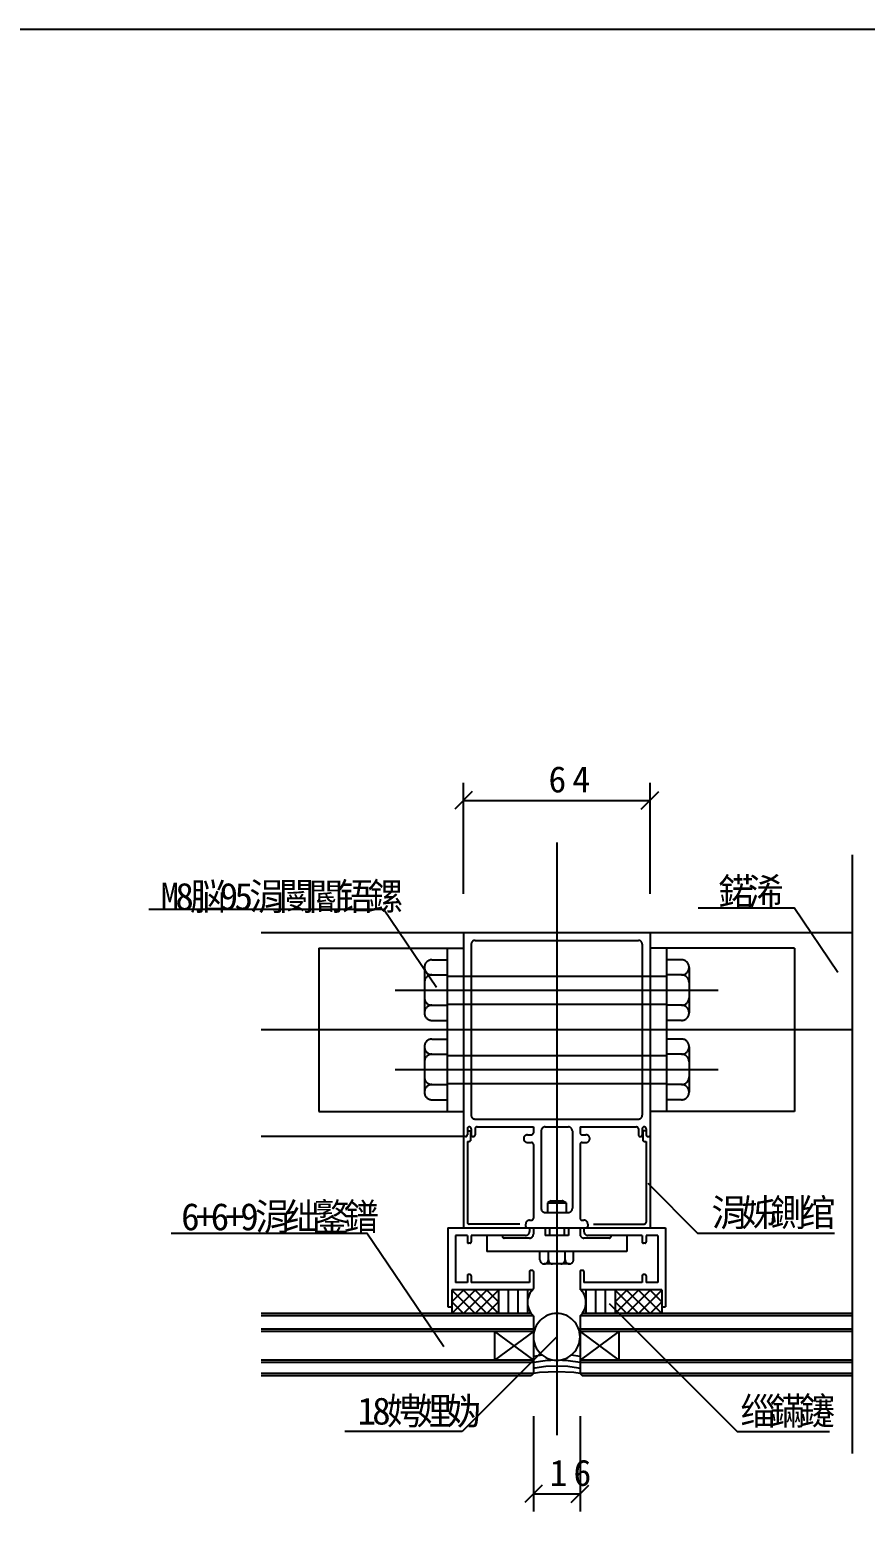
# Model space of a CAD drawing. Header units: metres. Extents: x 0 to 420, y 0 to 297.
# Drawn here: x 212.7 to 308.3, y 127.6 to 297 of the extents above; entities that cross this region are included whole.
import ezdxf

# ---------------------------------------------------------------- set-up
doc = ezdxf.new("R2010")
doc.units = ezdxf.units.M

msp = doc.modelspace()

# ---------------------------------------------------------------- linework, layer by layer
for p, q in [((420, 297), (0, 297)), ((262.32, 198.2), (262.32, 210.87)), ((283.65, 198.2), (283.65, 210.87)), ((263.32, 209.87), (261.32, 207.87)), ((262.32, 208.87), (283.65, 208.87)), ((282.65, 207.87), (284.65, 209.87)), ((272.99, 204.04), (272.99, 136.29)), ((306.77, 202.65), (306.77, 134.2)), ((289.17, 196.57), (300.13, 196.57)), ((305.11, 189.21), (300.13, 196.57)), ((226.34, 196.45), (253.16, 196.45)), ((259.25, 187.46), (253.16, 196.45)), ((239.21, 193.76), (306.77, 193.76)), ((262.32, 193.76), (262.32, 171.54)), ((283.65, 193.76), (283.65, 171.54)), ((245.79, 191.98), (262.32, 191.98)), ((245.79, 191.98), (245.79, 173.31)), ((260.45, 191.98), (260.45, 173.31)), ((263.21, 192.43), (263.21, 172.87)), ((263.65, 192.87), (282.32, 192.87)), ((282.77, 192.43), (282.77, 172.87)), ((300.19, 191.98), (283.65, 191.98)), ((285.52, 191.98), (285.52, 173.31)), ((300.19, 191.98), (300.19, 173.31)), ((257.85, 189.78), (257.85, 184.58)), ((258.72, 190.65), (260.45, 190.65)), ((287.25, 190.65), (285.52, 190.65)), ((288.12, 189.78), (288.12, 184.58)), ((258.72, 188.91), (260.45, 188.91)), ((260.45, 188.78), (285.52, 188.78)), ((287.25, 188.91), (285.52, 188.91)), ((254.52, 187.18), (291.46, 187.18)), ((257.85, 188.05), (257.85, 186.31)), ((288.12, 188.05), (288.12, 186.31)), ((258.72, 185.45), (260.45, 185.45)), ((260.45, 185.58), (285.52, 185.58)), ((287.25, 185.45), (285.52, 185.45)), ((258.72, 183.71), (260.45, 183.71)), ((287.25, 183.71), (285.52, 183.71)), ((306.77, 182.65), (239.21, 182.65)), ((258.72, 181.58), (260.45, 181.58)), ((287.25, 181.58), (285.52, 181.58)), ((257.85, 180.71), (257.85, 175.51)), ((258.72, 179.85), (260.45, 179.85)), ((260.45, 179.71), (285.52, 179.71)), ((287.25, 179.85), (285.52, 179.85)), ((288.12, 180.71), (288.12, 175.51)), ((254.52, 178.11), (291.46, 178.11)), ((257.85, 178.98), (257.85, 177.25)), ((288.12, 178.98), (288.12, 177.25)), ((258.72, 176.38), (260.45, 176.38)), ((260.45, 176.51), (285.52, 176.51)), ((287.25, 176.38), (285.52, 176.38)), ((258.72, 174.65), (260.45, 174.65)), ((287.25, 174.65), (285.52, 174.65)), ((245.79, 173.31), (262.32, 173.31)), ((300.19, 173.31), (283.65, 173.31)), ((262.32, 171.54), (262.32, 170.65)), ((262.77, 171.31), (262.77, 170.65)), ((262.99, 171.54), (262.99, 171.54)), ((263.21, 171.31), (263.21, 170.65)), ((263.65, 172.43), (282.32, 172.43)), ((263.65, 171.31), (263.65, 170.65)), ((263.88, 171.54), (270.32, 171.54)), ((270.32, 171.54), (270.32, 170.87)), ((271.65, 171.54), (274.32, 171.54)), ((275.65, 171.54), (282.1, 171.54)), ((275.65, 171.54), (275.65, 170.87)), ((282.32, 171.31), (282.32, 170.65)), ((282.77, 171.31), (282.77, 170.65)), ((283.21, 171.31), (283.21, 170.65)), ((283.65, 171.54), (283.65, 170.65)), ((262.36, 170.46), (239.21, 170.46)), ((262.32, 170.65), (262.32, 170.56)), ((262.32, 170.56), (262.32, 159.98)), ((262.54, 170.43), (262.45, 170.43)), ((262.77, 171.08), (263.14, 171.08)), ((262.77, 169.88), (262.77, 160.65)), ((263.14, 171.08), (263.14, 169.96)), ((263.43, 170.43), (263.43, 170.43)), ((269.65, 170.65), (270.1, 170.65)), ((269.65, 169.76), (270.1, 169.76)), ((270.32, 169.54), (270.32, 161.09)), ((271.21, 171.09), (271.21, 162.2)), ((274.77, 171.09), (274.77, 162.2)), ((275.65, 169.54), (275.65, 161.09)), ((275.88, 170.65), (276.32, 170.65)), ((275.88, 169.76), (276.32, 169.76)), ((282.54, 170.43), (282.54, 170.43)), ((283.21, 171.08), (282.84, 171.08)), ((282.84, 171.08), (282.84, 169.96)), ((283.21, 169.88), (283.21, 160.65)), ((283.43, 170.43), (283.52, 170.43)), ((283.65, 170.65), (283.65, 170.56)), ((283.65, 170.56), (283.65, 159.98)), ((283.4, 165.09), (289.09, 159.4)), ((271.92, 162.86), (274.05, 162.86)), ((271.92, 162.86), (271.92, 161.76)), ((272.36, 163.09), (273.61, 163.09)), ((274.05, 162.86), (274.05, 161.76)), ((271.65, 161.76), (274.32, 161.76)), ((228.92, 159.4), (251.26, 159.4)), ((260.08, 146.38), (251.26, 159.4)), ((260.54, 159.98), (285.43, 159.98)), ((260.54, 159.98), (260.54, 150.96)), ((268.77, 160.43), (262.99, 160.43)), ((269.43, 160.43), (269.43, 160.2)), ((269.88, 160.87), (270.1, 160.87)), ((269.88, 159.98), (269.88, 159.58)), ((270.32, 159.98), (270.32, 159.27)), ((271.65, 159.98), (271.65, 159.14)), ((272.14, 159.98), (272.14, 159.14)), ((273.83, 159.98), (273.83, 159.14)), ((274.32, 159.98), (274.32, 159.14)), ((275.65, 159.98), (275.65, 159.27)), ((275.88, 160.87), (276.1, 160.87)), ((276.1, 159.98), (276.1, 159.58)), ((276.54, 160.43), (276.54, 160.2)), ((277.2, 160.43), (282.99, 160.43)), ((285.43, 159.98), (285.43, 150.96)), ((289.09, 159.4), (304.76, 159.4)), ((261.43, 159.14), (261.43, 153.76)), ((262.77, 159.14), (261.43, 159.14)), ((262.77, 159.14), (262.77, 158.38)), ((263.08, 158.25), (262.9, 158.25)), ((269.43, 159.14), (263.21, 159.14)), ((263.21, 159.14), (263.21, 158.38)), ((264.99, 159.14), (264.99, 157.31)), ((266.77, 159.14), (266.77, 159.05)), ((269.88, 158.83), (266.99, 158.83)), ((274.32, 159.14), (271.65, 159.14)), ((278.99, 158.83), (276.1, 158.83)), ((282.77, 159.14), (276.54, 159.14)), ((279.21, 159.14), (279.21, 159.05)), ((280.99, 159.14), (280.99, 157.31)), ((282.77, 159.14), (282.77, 158.38)), ((283.08, 158.25), (282.9, 158.25)), ((283.21, 159.14), (283.21, 158.38)), ((284.54, 159.14), (283.21, 159.14)), ((284.54, 159.14), (284.54, 153.76)), ((280.99, 157.31), (264.99, 157.31)), ((271.07, 156.35), (271.07, 157.31)), ((274.43, 155.87), (271.55, 155.87)), ((272.03, 156.35), (272.03, 157.31)), ((273.47, 155.87), (272.51, 155.87)), ((273.95, 156.35), (273.95, 157.31)), ((274.91, 156.35), (274.91, 157.31)), ((262.77, 154.51), (262.77, 153.76)), ((263.08, 154.65), (262.9, 154.65)), ((263.21, 154.51), (263.21, 153.76)), ((269.88, 154.99), (269.88, 153.76)), ((270.19, 155.13), (270.01, 155.13)), ((270.32, 154.99), (270.32, 153.05)), ((275.65, 154.99), (275.65, 153.05)), ((275.97, 155.13), (275.79, 155.13)), ((276.1, 154.99), (276.1, 153.76)), ((282.77, 154.51), (282.77, 153.76)), ((283.08, 154.65), (282.9, 154.65)), ((283.21, 154.51), (283.21, 153.76)), ((270.19, 152.91), (260.99, 152.91)), ((260.99, 152.91), (260.99, 150.2)), ((260.99, 150.2), (263.7, 152.91)), ((260.99, 151.54), (262.32, 152.87)), ((263.65, 150.2), (260.99, 152.87)), ((262.77, 153.76), (261.43, 153.76)), ((264.99, 150.2), (262.28, 152.91)), ((262.32, 150.2), (265.03, 152.91)), ((269.88, 153.76), (263.21, 153.76)), ((266.32, 150.2), (263.61, 152.91)), ((263.65, 150.2), (266.32, 152.87)), ((266.32, 151.54), (264.99, 152.87)), ((266.32, 152.91), (266.32, 150.2)), ((267.43, 152.91), (267.43, 150.2)), ((268.54, 152.91), (268.54, 150.2)), ((269.65, 152.91), (269.65, 150.2)), ((284.99, 152.91), (275.79, 152.91)), ((282.77, 153.76), (276.1, 153.76)), ((276.32, 152.91), (276.32, 150.2)), ((277.43, 152.91), (277.43, 150.2)), ((278.54, 152.91), (278.54, 150.2)), ((279.65, 150.2), (282.37, 152.91)), ((279.65, 152.91), (279.65, 150.2)), ((282.32, 150.2), (279.65, 152.87)), ((279.65, 151.54), (280.99, 152.87)), ((283.65, 150.2), (280.94, 152.91)), ((280.99, 150.2), (283.7, 152.91)), ((284.99, 150.2), (282.28, 152.91)), ((282.32, 150.2), (284.99, 152.87)), ((284.54, 153.76), (283.21, 153.76)), ((284.99, 151.54), (283.65, 152.87)), ((284.99, 152.91), (284.99, 150.2)), ((260.54, 150.96), (260.99, 150.96)), ((262.32, 150.2), (260.99, 151.54)), ((264.99, 150.2), (266.32, 151.54)), ((278.99, 151.35), (293.61, 136.73)), ((280.99, 150.2), (279.65, 151.54)), ((283.65, 150.2), (284.99, 151.54)), ((284.99, 150.96), (285.43, 150.96)), ((270.05, 150.2), (239.21, 150.2)), ((270.32, 149.94), (239.21, 149.94)), ((270.32, 149.94), (270.05, 150.2)), ((270.32, 149.94), (270.32, 143.36)), ((306.77, 149.94), (275.65, 149.94)), ((275.66, 149.94), (275.65, 143.36)), ((275.66, 149.94), (275.93, 150.21)), ((306.77, 150.2), (275.93, 150.2)), ((270.32, 148.43), (239.21, 148.43)), ((270.32, 148.16), (239.21, 148.16)), ((272.99, 147.53), (262.18, 136.73)), ((270.32, 148.16), (265.88, 144.87)), ((265.88, 148.16), (270.32, 144.87)), ((265.88, 148.16), (265.88, 144.87)), ((306.77, 148.43), (275.65, 148.43)), ((306.77, 148.16), (275.65, 148.16)), ((280.1, 148.16), (275.65, 144.87)), ((275.65, 148.16), (280.1, 144.87)), ((280.1, 148.16), (280.1, 144.87)), ((270.32, 144.87), (239.21, 144.87)), ((270.32, 144.6), (239.21, 144.6)), ((306.77, 144.87), (275.65, 144.87)), ((306.77, 144.6), (275.65, 144.6)), ((270.32, 143.36), (239.21, 143.36)), ((270.05, 143.09), (239.21, 143.09)), ((270.32, 143.36), (270.05, 143.09)), ((306.77, 143.36), (275.65, 143.36)), ((275.66, 143.36), (275.93, 143.09)), ((306.77, 143.09), (275.93, 143.09)), ((270.32, 138.47), (270.32, 127.58)), ((275.65, 138.47), (275.65, 127.58)), ((262.18, 136.73), (248.74, 136.73)), ((293.61, 136.73), (304.17, 136.72)), ((271.32, 130.58), (269.32, 128.58)), ((274.65, 128.58), (276.65, 130.58)), ((270.32, 129.58), (275.65, 129.58))]:
    msp.add_line(p, q)
for points in [[(263.65, 192.87), (263.61, 192.87), (263.57, 192.86), (263.53, 192.85), (263.48, 192.84), (263.44, 192.82), (263.41, 192.8), (263.37, 192.77), (263.34, 192.74), (263.31, 192.71), (263.28, 192.67), (263.26, 192.64), (263.24, 192.6), (263.23, 192.55), (263.22, 192.51), (263.21, 192.47), (263.21, 192.43), (263.21, 192.43)], [(282.77, 192.43), (282.76, 192.47), (282.76, 192.51), (282.75, 192.55), (282.73, 192.6), (282.71, 192.64), (282.69, 192.67), (282.66, 192.71), (282.64, 192.74), (282.6, 192.77), (282.57, 192.8), (282.53, 192.82), (282.49, 192.84), (282.45, 192.85), (282.41, 192.86), (282.36, 192.87), (282.32, 192.87), (282.32, 192.87)], [(258.72, 190.65), (258.64, 190.64), (258.55, 190.63), (258.47, 190.61), (258.39, 190.58), (258.31, 190.55), (258.24, 190.5), (258.17, 190.45), (258.11, 190.39), (258.05, 190.33), (258, 190.26), (257.96, 190.19), (257.92, 190.11), (257.89, 190.03), (257.87, 189.95), (257.86, 189.87), (257.85, 189.78), (257.86, 189.7), (257.87, 189.61), (257.89, 189.53), (257.92, 189.45), (257.96, 189.37), (258, 189.3), (258.05, 189.23), (258.11, 189.17), (258.17, 189.11), (258.24, 189.06), (258.31, 189.02), (258.39, 188.98), (258.47, 188.95), (258.55, 188.93), (258.64, 188.92), (258.72, 188.91)], [(287.25, 188.91), (287.34, 188.92), (287.42, 188.93), (287.51, 188.95), (287.59, 188.98), (287.66, 189.02), (287.74, 189.06), (287.8, 189.11), (287.87, 189.17), (287.92, 189.23), (287.98, 189.3), (288.02, 189.37), (288.06, 189.45), (288.08, 189.53), (288.1, 189.61), (288.12, 189.7), (288.12, 189.78), (288.12, 189.87), (288.1, 189.95), (288.08, 190.03), (288.06, 190.11), (288.02, 190.19), (287.98, 190.26), (287.92, 190.33), (287.87, 190.39), (287.8, 190.45), (287.74, 190.5), (287.66, 190.55), (287.59, 190.58), (287.51, 190.61), (287.42, 190.63), (287.34, 190.64), (287.25, 190.65), (287.25, 190.65)], [(258.72, 188.91), (258.64, 188.91), (258.55, 188.9), (258.47, 188.88), (258.39, 188.85), (258.31, 188.81), (258.24, 188.77), (258.17, 188.72), (258.11, 188.66), (258.05, 188.6), (258, 188.53), (257.96, 188.46), (257.92, 188.38), (257.89, 188.3), (257.87, 188.22), (257.86, 188.13), (257.85, 188.05), (257.85, 188.05)], [(288.12, 188.05), (288.12, 188.13), (288.1, 188.22), (288.08, 188.3), (288.06, 188.38), (288.02, 188.46), (287.98, 188.53), (287.92, 188.6), (287.87, 188.66), (287.8, 188.72), (287.74, 188.77), (287.66, 188.81), (287.59, 188.85), (287.51, 188.88), (287.42, 188.9), (287.34, 188.91), (287.25, 188.91), (287.25, 188.91)], [(257.85, 186.31), (257.86, 186.23), (257.87, 186.15), (257.89, 186.06), (257.92, 185.98), (257.96, 185.91), (258, 185.83), (258.05, 185.77), (258.11, 185.7), (258.17, 185.64), (258.24, 185.59), (258.31, 185.55), (258.39, 185.51), (258.47, 185.49), (258.55, 185.46), (258.64, 185.45), (258.72, 185.45)], [(258.72, 185.45), (258.64, 185.44), (258.55, 185.43), (258.47, 185.41), (258.39, 185.38), (258.31, 185.35), (258.24, 185.3), (258.17, 185.25), (258.11, 185.19), (258.05, 185.13), (258, 185.06), (257.96, 184.99), (257.92, 184.91), (257.89, 184.83), (257.87, 184.75), (257.86, 184.67), (257.85, 184.58), (257.86, 184.5), (257.87, 184.41), (257.89, 184.33), (257.92, 184.25), (257.96, 184.17), (258, 184.1), (258.05, 184.03), (258.11, 183.97), (258.17, 183.91), (258.24, 183.86), (258.31, 183.82), (258.39, 183.78), (258.47, 183.75), (258.55, 183.73), (258.64, 183.72), (258.72, 183.71)], [(287.25, 185.45), (287.34, 185.45), (287.42, 185.46), (287.51, 185.49), (287.59, 185.51), (287.66, 185.55), (287.74, 185.59), (287.8, 185.64), (287.87, 185.7), (287.92, 185.77), (287.98, 185.83), (288.02, 185.91), (288.06, 185.98), (288.08, 186.06), (288.1, 186.15), (288.12, 186.23), (288.12, 186.31)], [(287.25, 183.71), (287.34, 183.72), (287.42, 183.73), (287.51, 183.75), (287.59, 183.78), (287.66, 183.82), (287.74, 183.86), (287.8, 183.91), (287.87, 183.97), (287.92, 184.03), (287.98, 184.1), (288.02, 184.17), (288.06, 184.25), (288.08, 184.33), (288.1, 184.41), (288.12, 184.5), (288.12, 184.58), (288.12, 184.67), (288.1, 184.75), (288.08, 184.83), (288.06, 184.91), (288.02, 184.99), (287.98, 185.06), (287.92, 185.13), (287.87, 185.19), (287.8, 185.25), (287.74, 185.3), (287.66, 185.35), (287.59, 185.38), (287.51, 185.41), (287.42, 185.43), (287.34, 185.44), (287.25, 185.45), (287.25, 185.45)], [(258.72, 181.58), (258.64, 181.58), (258.55, 181.56), (258.47, 181.54), (258.39, 181.52), (258.31, 181.48), (258.24, 181.44), (258.17, 181.38), (258.11, 181.33), (258.05, 181.26), (258, 181.2), (257.96, 181.12), (257.92, 181.05), (257.89, 180.97), (257.87, 180.88), (257.86, 180.8), (257.85, 180.71), (257.86, 180.63), (257.87, 180.55), (257.89, 180.46), (257.92, 180.38), (257.96, 180.31), (258, 180.23), (258.05, 180.17), (258.11, 180.1), (258.17, 180.04), (258.24, 179.99), (258.31, 179.95), (258.39, 179.91), (258.47, 179.89), (258.55, 179.86), (258.64, 179.85), (258.72, 179.85)], [(287.25, 179.85), (287.34, 179.85), (287.42, 179.86), (287.51, 179.89), (287.59, 179.91), (287.66, 179.95), (287.74, 179.99), (287.8, 180.04), (287.87, 180.1), (287.92, 180.17), (287.98, 180.23), (288.02, 180.31), (288.06, 180.38), (288.08, 180.46), (288.1, 180.55), (288.12, 180.63), (288.12, 180.71), (288.12, 180.8), (288.1, 180.88), (288.08, 180.97), (288.06, 181.05), (288.02, 181.12), (287.98, 181.2), (287.92, 181.26), (287.87, 181.33), (287.8, 181.38), (287.74, 181.44), (287.66, 181.48), (287.59, 181.52), (287.51, 181.54), (287.42, 181.56), (287.34, 181.58), (287.25, 181.58), (287.25, 181.58)], [(258.72, 179.85), (258.64, 179.84), (258.55, 179.83), (258.47, 179.81), (258.39, 179.78), (258.31, 179.75), (258.24, 179.7), (258.17, 179.65), (258.11, 179.59), (258.05, 179.53), (258, 179.46), (257.96, 179.39), (257.92, 179.31), (257.89, 179.23), (257.87, 179.15), (257.86, 179.07), (257.85, 178.98), (257.85, 178.98)], [(288.12, 178.98), (288.12, 179.07), (288.1, 179.15), (288.08, 179.23), (288.06, 179.31), (288.02, 179.39), (287.98, 179.46), (287.92, 179.53), (287.87, 179.59), (287.8, 179.65), (287.74, 179.7), (287.66, 179.75), (287.59, 179.78), (287.51, 179.81), (287.42, 179.83), (287.34, 179.84), (287.25, 179.85), (287.25, 179.85)], [(257.85, 177.25), (257.86, 177.16), (257.87, 177.08), (257.89, 177), (257.92, 176.92), (257.96, 176.84), (258, 176.77), (258.05, 176.7), (258.11, 176.64), (258.17, 176.58), (258.24, 176.53), (258.31, 176.48), (258.39, 176.45), (258.47, 176.42), (258.55, 176.4), (258.64, 176.39), (258.72, 176.38)], [(258.72, 176.38), (258.64, 176.38), (258.55, 176.36), (258.47, 176.34), (258.39, 176.32), (258.31, 176.28), (258.24, 176.24), (258.17, 176.18), (258.11, 176.13), (258.05, 176.06), (258, 176), (257.96, 175.92), (257.92, 175.85), (257.89, 175.77), (257.87, 175.68), (257.86, 175.6), (257.85, 175.51), (257.86, 175.43), (257.87, 175.35), (257.89, 175.26), (257.92, 175.18), (257.96, 175.11), (258, 175.03), (258.05, 174.97), (258.11, 174.9), (258.17, 174.84), (258.24, 174.79), (258.31, 174.75), (258.39, 174.71), (258.47, 174.69), (258.55, 174.66), (258.64, 174.65), (258.72, 174.65)], [(287.25, 176.38), (287.34, 176.39), (287.42, 176.4), (287.51, 176.42), (287.59, 176.45), (287.66, 176.48), (287.74, 176.53), (287.8, 176.58), (287.87, 176.64), (287.92, 176.7), (287.98, 176.77), (288.02, 176.84), (288.06, 176.92), (288.08, 177), (288.1, 177.08), (288.12, 177.16), (288.12, 177.25)], [(287.25, 174.65), (287.34, 174.65), (287.42, 174.66), (287.51, 174.69), (287.59, 174.71), (287.66, 174.75), (287.74, 174.79), (287.8, 174.84), (287.87, 174.9), (287.92, 174.97), (287.98, 175.03), (288.02, 175.11), (288.06, 175.18), (288.08, 175.26), (288.1, 175.35), (288.12, 175.43), (288.12, 175.51), (288.12, 175.6), (288.1, 175.68), (288.08, 175.77), (288.06, 175.85), (288.02, 175.92), (287.98, 176), (287.92, 176.06), (287.87, 176.13), (287.8, 176.18), (287.74, 176.24), (287.66, 176.28), (287.59, 176.32), (287.51, 176.34), (287.42, 176.36), (287.34, 176.38), (287.25, 176.38), (287.25, 176.38)], [(263.21, 172.87), (263.21, 172.83), (263.22, 172.78), (263.23, 172.74), (263.24, 172.7), (263.26, 172.66), (263.28, 172.62), (263.31, 172.59), (263.34, 172.56), (263.37, 172.53), (263.41, 172.5), (263.44, 172.48), (263.48, 172.46), (263.53, 172.45), (263.57, 172.43), (263.61, 172.43), (263.65, 172.43)], [(282.32, 172.43), (282.36, 172.43), (282.41, 172.43), (282.45, 172.45), (282.49, 172.46), (282.53, 172.48), (282.57, 172.5), (282.6, 172.53), (282.64, 172.56), (282.66, 172.59), (282.69, 172.62), (282.71, 172.66), (282.73, 172.7), (282.75, 172.74), (282.76, 172.78), (282.76, 172.83), (282.77, 172.87)], [(262.99, 171.54), (262.97, 171.54), (262.94, 171.53), (262.92, 171.53), (262.9, 171.52), (262.88, 171.51), (262.86, 171.5), (262.85, 171.49), (262.83, 171.47), (262.82, 171.46), (262.8, 171.44), (262.79, 171.42), (262.78, 171.4), (262.78, 171.38), (262.77, 171.36), (262.77, 171.34), (262.77, 171.31), (262.77, 171.31)], [(263.21, 171.31), (263.21, 171.34), (263.21, 171.36), (263.2, 171.38), (263.19, 171.4), (263.18, 171.42), (263.17, 171.44), (263.16, 171.46), (263.14, 171.47), (263.13, 171.49), (263.11, 171.5), (263.09, 171.51), (263.07, 171.52), (263.05, 171.53), (263.03, 171.53), (263.01, 171.54), (262.99, 171.54), (262.99, 171.54)], [(263.88, 171.54), (263.85, 171.54), (263.83, 171.53), (263.81, 171.53), (263.79, 171.52), (263.77, 171.51), (263.75, 171.5), (263.74, 171.49), (263.72, 171.47), (263.7, 171.46), (263.69, 171.44), (263.68, 171.42), (263.67, 171.4), (263.66, 171.38), (263.66, 171.36), (263.66, 171.34), (263.65, 171.31), (263.65, 171.31)], [(271.65, 171.54), (271.61, 171.53), (271.57, 171.53), (271.53, 171.52), (271.48, 171.5), (271.44, 171.48), (271.41, 171.46), (271.37, 171.44), (271.34, 171.41), (271.31, 171.37), (271.28, 171.34), (271.26, 171.3), (271.24, 171.26), (271.23, 171.22), (271.22, 171.18), (271.21, 171.14), (271.21, 171.09), (271.21, 171.09)], [(274.77, 171.09), (274.76, 171.14), (274.76, 171.18), (274.75, 171.22), (274.73, 171.26), (274.71, 171.3), (274.69, 171.34), (274.66, 171.37), (274.64, 171.41), (274.6, 171.44), (274.57, 171.46), (274.53, 171.48), (274.49, 171.5), (274.45, 171.52), (274.41, 171.53), (274.36, 171.53), (274.32, 171.54), (274.32, 171.54)], [(282.32, 171.31), (282.32, 171.34), (282.32, 171.36), (282.31, 171.38), (282.3, 171.4), (282.29, 171.42), (282.28, 171.44), (282.27, 171.46), (282.26, 171.47), (282.24, 171.49), (282.22, 171.5), (282.2, 171.51), (282.18, 171.52), (282.16, 171.53), (282.14, 171.53), (282.12, 171.54), (282.1, 171.54), (282.1, 171.54)], [(282.99, 171.54), (282.97, 171.54), (282.94, 171.53), (282.92, 171.53), (282.9, 171.52), (282.88, 171.51), (282.86, 171.5), (282.85, 171.49), (282.83, 171.47), (282.82, 171.46), (282.8, 171.44), (282.79, 171.42), (282.78, 171.4), (282.78, 171.38), (282.77, 171.36), (282.77, 171.34), (282.77, 171.31), (282.77, 171.31)], [(283.21, 171.31), (283.21, 171.34), (283.21, 171.36), (283.2, 171.38), (283.19, 171.4), (283.18, 171.42), (283.17, 171.44), (283.16, 171.46), (283.14, 171.47), (283.13, 171.49), (283.11, 171.5), (283.09, 171.51), (283.07, 171.52), (283.05, 171.53), (283.03, 171.53), (283.01, 171.54), (282.99, 171.54), (282.99, 171.54)], [(262.32, 170.56), (262.32, 170.55), (262.32, 170.53), (262.33, 170.52), (262.33, 170.51), (262.34, 170.5), (262.34, 170.49), (262.35, 170.47), (262.36, 170.46), (262.37, 170.46), (262.38, 170.45), (262.39, 170.44), (262.4, 170.44), (262.42, 170.43), (262.43, 170.43), (262.44, 170.43), (262.45, 170.43)], [(262.54, 170.43), (262.57, 170.43), (262.59, 170.43), (262.61, 170.44), (262.63, 170.44), (262.65, 170.45), (262.67, 170.46), (262.68, 170.48), (262.7, 170.49), (262.72, 170.51), (262.73, 170.52), (262.74, 170.54), (262.75, 170.56), (262.76, 170.58), (262.76, 170.6), (262.76, 170.63), (262.77, 170.65)], [(262.77, 169.88), (262.78, 169.87), (262.83, 169.87), (262.87, 169.86), (262.91, 169.87), (262.95, 169.87), (262.99, 169.88), (263.03, 169.9), (263.07, 169.91), (263.1, 169.94), (263.13, 169.96), (263.14, 169.96)], [(263.21, 170.65), (263.21, 170.63), (263.21, 170.6), (263.22, 170.58), (263.23, 170.56), (263.24, 170.54), (263.25, 170.52), (263.26, 170.51), (263.28, 170.49), (263.29, 170.48), (263.31, 170.46), (263.33, 170.45), (263.35, 170.44), (263.37, 170.44), (263.39, 170.43), (263.41, 170.43), (263.43, 170.43)], [(263.43, 170.43), (263.45, 170.43), (263.48, 170.43), (263.5, 170.44), (263.52, 170.44), (263.54, 170.45), (263.56, 170.46), (263.57, 170.48), (263.59, 170.49), (263.6, 170.51), (263.62, 170.52), (263.63, 170.54), (263.64, 170.56), (263.64, 170.58), (263.65, 170.6), (263.65, 170.63), (263.65, 170.65)], [(269.65, 170.65), (269.61, 170.65), (269.57, 170.64), (269.53, 170.63), (269.48, 170.61), (269.44, 170.6), (269.41, 170.57), (269.37, 170.55), (269.34, 170.52), (269.31, 170.49), (269.28, 170.45), (269.26, 170.41), (269.24, 170.37), (269.23, 170.33), (269.22, 170.29), (269.21, 170.25), (269.21, 170.2), (269.21, 170.2)], [(269.21, 170.2), (269.21, 170.16), (269.22, 170.12), (269.23, 170.07), (269.24, 170.03), (269.26, 169.99), (269.28, 169.96), (269.31, 169.92), (269.34, 169.89), (269.37, 169.86), (269.41, 169.83), (269.44, 169.81), (269.48, 169.79), (269.53, 169.78), (269.57, 169.77), (269.61, 169.76), (269.65, 169.76)], [(270.1, 170.65), (270.12, 170.65), (270.14, 170.65), (270.16, 170.66), (270.18, 170.67), (270.2, 170.67), (270.22, 170.69), (270.24, 170.7), (270.26, 170.71), (270.27, 170.73), (270.28, 170.75), (270.29, 170.77), (270.3, 170.79), (270.31, 170.81), (270.32, 170.83), (270.32, 170.85), (270.32, 170.87)], [(270.32, 169.54), (270.32, 169.56), (270.32, 169.58), (270.31, 169.6), (270.3, 169.62), (270.29, 169.64), (270.28, 169.66), (270.27, 169.68), (270.26, 169.69), (270.24, 169.71), (270.22, 169.72), (270.2, 169.73), (270.18, 169.74), (270.16, 169.75), (270.14, 169.76), (270.12, 169.76), (270.1, 169.76), (270.1, 169.76)], [(275.65, 170.87), (275.66, 170.85), (275.66, 170.83), (275.66, 170.81), (275.67, 170.79), (275.68, 170.77), (275.69, 170.75), (275.7, 170.73), (275.72, 170.71), (275.74, 170.7), (275.75, 170.69), (275.77, 170.67), (275.79, 170.67), (275.81, 170.66), (275.83, 170.65), (275.85, 170.65), (275.88, 170.65)], [(275.88, 169.76), (275.85, 169.76), (275.83, 169.76), (275.81, 169.75), (275.79, 169.74), (275.77, 169.73), (275.75, 169.72), (275.74, 169.71), (275.72, 169.69), (275.7, 169.68), (275.69, 169.66), (275.68, 169.64), (275.67, 169.62), (275.66, 169.6), (275.66, 169.58), (275.66, 169.56), (275.65, 169.54), (275.65, 169.54)], [(276.77, 170.2), (276.76, 170.25), (276.76, 170.29), (276.75, 170.33), (276.73, 170.37), (276.71, 170.41), (276.69, 170.45), (276.66, 170.49), (276.64, 170.52), (276.6, 170.55), (276.57, 170.57), (276.53, 170.6), (276.49, 170.61), (276.45, 170.63), (276.41, 170.64), (276.36, 170.65), (276.32, 170.65), (276.32, 170.65)], [(276.32, 169.76), (276.36, 169.76), (276.41, 169.77), (276.45, 169.78), (276.49, 169.79), (276.53, 169.81), (276.57, 169.83), (276.6, 169.86), (276.64, 169.89), (276.66, 169.92), (276.69, 169.96), (276.71, 169.99), (276.73, 170.03), (276.75, 170.07), (276.76, 170.12), (276.76, 170.16), (276.77, 170.2)], [(282.32, 170.65), (282.32, 170.63), (282.33, 170.6), (282.33, 170.58), (282.34, 170.56), (282.35, 170.54), (282.36, 170.52), (282.37, 170.51), (282.39, 170.49), (282.4, 170.48), (282.42, 170.46), (282.44, 170.45), (282.46, 170.44), (282.48, 170.44), (282.5, 170.43), (282.52, 170.43), (282.54, 170.43)], [(282.54, 170.43), (282.57, 170.43), (282.59, 170.43), (282.61, 170.44), (282.63, 170.44), (282.65, 170.45), (282.67, 170.46), (282.68, 170.48), (282.7, 170.49), (282.72, 170.51), (282.73, 170.52), (282.74, 170.54), (282.75, 170.56), (282.76, 170.58), (282.76, 170.6), (282.76, 170.63), (282.77, 170.65)], [(282.84, 169.96), (282.84, 169.96), (282.87, 169.94), (282.91, 169.91), (282.95, 169.9), (282.99, 169.88), (283.03, 169.87), (283.07, 169.87), (283.11, 169.86), (283.15, 169.87), (283.19, 169.87), (283.21, 169.88)], [(283.21, 170.65), (283.21, 170.63), (283.21, 170.6), (283.22, 170.58), (283.23, 170.56), (283.24, 170.54), (283.25, 170.52), (283.26, 170.51), (283.28, 170.49), (283.29, 170.48), (283.31, 170.46), (283.33, 170.45), (283.35, 170.44), (283.37, 170.44), (283.39, 170.43), (283.41, 170.43), (283.43, 170.43)], [(283.52, 170.43), (283.53, 170.43), (283.55, 170.43), (283.56, 170.43), (283.57, 170.44), (283.58, 170.44), (283.6, 170.45), (283.61, 170.46), (283.62, 170.46), (283.62, 170.47), (283.63, 170.49), (283.64, 170.5), (283.64, 170.51), (283.65, 170.52), (283.65, 170.53), (283.65, 170.55), (283.65, 170.56)], [(272.36, 163.09), (272.13, 162.98), (271.92, 162.86), (271.92, 162.86)], [(274.05, 162.86), (273.84, 162.98), (273.63, 163.09), (273.61, 163.09)], [(270.1, 160.87), (270.12, 160.87), (270.14, 160.87), (270.16, 160.88), (270.18, 160.89), (270.2, 160.9), (270.22, 160.91), (270.24, 160.92), (270.26, 160.94), (270.27, 160.95), (270.28, 160.97), (270.29, 160.99), (270.3, 161.01), (270.31, 161.03), (270.32, 161.05), (270.32, 161.07), (270.32, 161.09)], [(271.21, 162.2), (271.21, 162.16), (271.22, 162.12), (271.23, 162.07), (271.24, 162.03), (271.26, 161.99), (271.28, 161.96), (271.31, 161.92), (271.34, 161.89), (271.37, 161.86), (271.41, 161.83), (271.44, 161.81), (271.48, 161.79), (271.53, 161.78), (271.57, 161.77), (271.61, 161.76), (271.65, 161.76)], [(274.32, 161.76), (274.36, 161.76), (274.41, 161.77), (274.45, 161.78), (274.49, 161.79), (274.53, 161.81), (274.57, 161.83), (274.6, 161.86), (274.64, 161.89), (274.66, 161.92), (274.69, 161.96), (274.71, 161.99), (274.73, 162.03), (274.75, 162.07), (274.76, 162.12), (274.76, 162.16), (274.77, 162.2)], [(275.65, 161.09), (275.66, 161.07), (275.66, 161.05), (275.66, 161.03), (275.67, 161.01), (275.68, 160.99), (275.69, 160.97), (275.7, 160.95), (275.72, 160.94), (275.74, 160.92), (275.75, 160.91), (275.77, 160.9), (275.79, 160.89), (275.81, 160.88), (275.83, 160.87), (275.85, 160.87), (275.88, 160.87)], [(262.77, 160.65), (262.77, 160.63), (262.77, 160.6), (262.78, 160.58), (262.78, 160.56), (262.79, 160.54), (262.8, 160.52), (262.82, 160.51), (262.83, 160.49), (262.85, 160.48), (262.86, 160.46), (262.88, 160.45), (262.9, 160.44), (262.92, 160.44), (262.94, 160.43), (262.97, 160.43), (262.99, 160.43)], [(269.88, 160.87), (269.83, 160.87), (269.79, 160.86), (269.75, 160.85), (269.71, 160.84), (269.67, 160.82), (269.63, 160.8), (269.6, 160.77), (269.56, 160.74), (269.53, 160.71), (269.51, 160.67), (269.49, 160.64), (269.47, 160.6), (269.45, 160.56), (269.44, 160.51), (269.44, 160.47), (269.43, 160.43)], [(269.43, 160.2), (269.43, 160.18), (269.44, 160.16), (269.44, 160.14), (269.45, 160.12), (269.46, 160.1), (269.47, 160.08), (269.48, 160.06), (269.5, 160.05), (269.51, 160.03), (269.53, 160.02), (269.55, 160.01), (269.57, 160), (269.59, 159.99), (269.61, 159.99), (269.63, 159.98), (269.65, 159.98)], [(269.43, 159.14), (269.48, 159.14), (269.52, 159.15), (269.56, 159.16), (269.6, 159.17), (269.64, 159.19), (269.68, 159.21), (269.71, 159.24), (269.75, 159.27), (269.78, 159.3), (269.8, 159.33), (269.82, 159.37), (269.84, 159.41), (269.86, 159.45), (269.87, 159.49), (269.87, 159.54), (269.88, 159.58)], [(269.88, 158.83), (269.92, 158.83), (269.96, 158.83), (270.01, 158.85), (270.05, 158.86), (270.09, 158.88), (270.12, 158.9), (270.16, 158.93), (270.19, 158.96), (270.22, 158.99), (270.25, 159.02), (270.27, 159.06), (270.29, 159.1), (270.3, 159.14), (270.31, 159.18), (270.32, 159.23), (270.32, 159.27)], [(275.65, 159.27), (275.66, 159.23), (275.66, 159.18), (275.67, 159.14), (275.69, 159.1), (275.71, 159.06), (275.73, 159.02), (275.76, 158.99), (275.78, 158.96), (275.82, 158.93), (275.85, 158.9), (275.89, 158.88), (275.93, 158.86), (275.97, 158.85), (276.01, 158.83), (276.06, 158.83), (276.1, 158.83)], [(276.54, 160.43), (276.54, 160.47), (276.53, 160.51), (276.52, 160.55), (276.51, 160.6), (276.49, 160.64), (276.47, 160.67), (276.44, 160.71), (276.41, 160.74), (276.38, 160.77), (276.35, 160.8), (276.31, 160.82), (276.27, 160.84), (276.23, 160.85), (276.19, 160.86), (276.14, 160.87), (276.1, 160.87), (276.1, 160.87)], [(276.1, 159.58), (276.1, 159.54), (276.11, 159.49), (276.12, 159.45), (276.13, 159.41), (276.15, 159.37), (276.17, 159.33), (276.2, 159.3), (276.23, 159.27), (276.26, 159.24), (276.3, 159.21), (276.33, 159.19), (276.37, 159.17), (276.41, 159.16), (276.46, 159.15), (276.5, 159.14), (276.54, 159.14)], [(276.32, 159.98), (276.34, 159.98), (276.36, 159.99), (276.39, 159.99), (276.41, 160), (276.43, 160.01), (276.44, 160.02), (276.46, 160.03), (276.48, 160.05), (276.49, 160.06), (276.51, 160.08), (276.52, 160.1), (276.53, 160.12), (276.53, 160.14), (276.54, 160.16), (276.54, 160.18), (276.54, 160.2)], [(282.99, 160.43), (283.01, 160.43), (283.03, 160.43), (283.05, 160.44), (283.07, 160.44), (283.09, 160.45), (283.11, 160.46), (283.13, 160.48), (283.14, 160.49), (283.16, 160.51), (283.17, 160.52), (283.18, 160.54), (283.19, 160.56), (283.2, 160.58), (283.21, 160.6), (283.21, 160.63), (283.21, 160.65)], [(262.77, 158.38), (262.77, 158.37), (262.77, 158.36), (262.77, 158.34), (262.78, 158.33), (262.78, 158.32), (262.79, 158.31), (262.8, 158.3), (262.8, 158.29), (262.81, 158.28), (262.82, 158.27), (262.84, 158.26), (262.85, 158.26), (262.86, 158.25), (262.87, 158.25), (262.89, 158.25), (262.9, 158.25)], [(263.08, 158.25), (263.09, 158.25), (263.1, 158.25), (263.12, 158.25), (263.13, 158.26), (263.14, 158.26), (263.15, 158.27), (263.16, 158.28), (263.17, 158.29), (263.18, 158.3), (263.19, 158.31), (263.19, 158.32), (263.2, 158.33), (263.2, 158.34), (263.21, 158.36), (263.21, 158.37), (263.21, 158.38)], [(266.77, 159.05), (266.77, 159.03), (266.77, 159), (266.78, 158.98), (266.78, 158.96), (266.79, 158.94), (266.8, 158.92), (266.82, 158.91), (266.83, 158.89), (266.85, 158.88), (266.86, 158.86), (266.88, 158.85), (266.9, 158.84), (266.92, 158.84), (266.94, 158.83), (266.97, 158.83), (266.99, 158.83)], [(278.99, 158.83), (279.01, 158.83), (279.03, 158.83), (279.05, 158.84), (279.07, 158.84), (279.09, 158.85), (279.11, 158.86), (279.13, 158.88), (279.14, 158.89), (279.16, 158.91), (279.17, 158.92), (279.18, 158.94), (279.19, 158.96), (279.2, 158.98), (279.21, 159), (279.21, 159.03), (279.21, 159.05)], [(282.77, 158.38), (282.77, 158.37), (282.77, 158.36), (282.77, 158.34), (282.78, 158.33), (282.78, 158.32), (282.79, 158.31), (282.8, 158.3), (282.8, 158.29), (282.81, 158.28), (282.82, 158.27), (282.84, 158.26), (282.85, 158.26), (282.86, 158.25), (282.87, 158.25), (282.89, 158.25), (282.9, 158.25)], [(283.08, 158.25), (283.09, 158.25), (283.1, 158.25), (283.12, 158.25), (283.13, 158.26), (283.14, 158.26), (283.15, 158.27), (283.16, 158.28), (283.17, 158.29), (283.18, 158.3), (283.19, 158.31), (283.19, 158.32), (283.2, 158.33), (283.2, 158.34), (283.21, 158.36), (283.21, 158.37), (283.21, 158.38)], [(271.07, 156.35), (271.07, 156.31), (271.08, 156.26), (271.09, 156.22), (271.1, 156.17), (271.12, 156.13), (271.15, 156.09), (271.18, 156.05), (271.21, 156.02), (271.24, 155.98), (271.28, 155.96), (271.32, 155.93), (271.36, 155.91), (271.41, 155.9), (271.45, 155.88), (271.5, 155.88), (271.55, 155.87), (271.59, 155.88), (271.64, 155.88), (271.69, 155.9), (271.73, 155.91), (271.77, 155.93), (271.81, 155.96), (271.85, 155.98), (271.89, 156.02), (271.92, 156.05), (271.95, 156.09), (271.97, 156.13), (271.99, 156.17), (272.01, 156.22), (272.02, 156.26), (272.03, 156.31), (272.03, 156.35)], [(272.03, 156.35), (272.03, 156.31), (272.04, 156.26), (272.05, 156.22), (272.06, 156.17), (272.08, 156.13), (272.11, 156.09), (272.14, 156.05), (272.17, 156.02), (272.2, 155.98), (272.24, 155.96), (272.28, 155.93), (272.32, 155.91), (272.37, 155.9), (272.41, 155.88), (272.46, 155.88), (272.51, 155.87)], [(273.47, 155.87), (273.51, 155.88), (273.56, 155.88), (273.61, 155.9), (273.65, 155.91), (273.69, 155.93), (273.73, 155.96), (273.77, 155.98), (273.81, 156.02), (273.84, 156.05), (273.87, 156.09), (273.89, 156.13), (273.91, 156.17), (273.93, 156.22), (273.94, 156.26), (273.95, 156.31), (273.95, 156.35)], [(273.95, 156.35), (273.95, 156.31), (273.96, 156.26), (273.97, 156.22), (273.98, 156.17), (274, 156.13), (274.03, 156.09), (274.06, 156.05), (274.09, 156.02), (274.12, 155.98), (274.16, 155.96), (274.2, 155.93), (274.24, 155.91), (274.29, 155.9), (274.33, 155.88), (274.38, 155.88), (274.43, 155.87), (274.47, 155.88), (274.52, 155.88), (274.57, 155.9), (274.61, 155.91), (274.65, 155.93), (274.69, 155.96), (274.73, 155.98), (274.77, 156.02), (274.8, 156.05), (274.83, 156.09), (274.85, 156.13), (274.87, 156.17), (274.89, 156.22), (274.9, 156.26), (274.91, 156.31), (274.91, 156.35)], [(262.9, 154.65), (262.89, 154.65), (262.87, 154.65), (262.86, 154.64), (262.85, 154.64), (262.84, 154.63), (262.82, 154.63), (262.81, 154.62), (262.8, 154.61), (262.8, 154.6), (262.79, 154.59), (262.78, 154.58), (262.78, 154.57), (262.77, 154.55), (262.77, 154.54), (262.77, 154.53), (262.77, 154.51), (262.77, 154.51)], [(263.21, 154.51), (263.21, 154.53), (263.21, 154.54), (263.2, 154.55), (263.2, 154.57), (263.19, 154.58), (263.19, 154.59), (263.18, 154.6), (263.17, 154.61), (263.16, 154.62), (263.15, 154.63), (263.14, 154.63), (263.13, 154.64), (263.12, 154.64), (263.1, 154.65), (263.09, 154.65), (263.08, 154.65), (263.08, 154.65)], [(270.01, 155.13), (270, 155.13), (269.98, 155.12), (269.97, 155.12), (269.96, 155.12), (269.95, 155.11), (269.94, 155.1), (269.93, 155.1), (269.92, 155.09), (269.91, 155.08), (269.9, 155.07), (269.89, 155.06), (269.89, 155.04), (269.88, 155.03), (269.88, 155.02), (269.88, 155.01), (269.88, 154.99), (269.88, 154.99)], [(270.32, 154.99), (270.32, 155.01), (270.32, 155.02), (270.32, 155.03), (270.31, 155.04), (270.31, 155.06), (270.3, 155.07), (270.29, 155.08), (270.28, 155.09), (270.27, 155.1), (270.26, 155.1), (270.25, 155.11), (270.24, 155.12), (270.23, 155.12), (270.21, 155.12), (270.2, 155.13), (270.19, 155.13), (270.19, 155.13)], [(275.79, 155.13), (275.77, 155.13), (275.76, 155.12), (275.75, 155.12), (275.74, 155.12), (275.72, 155.11), (275.71, 155.1), (275.7, 155.1), (275.69, 155.09), (275.68, 155.08), (275.68, 155.07), (275.67, 155.06), (275.66, 155.04), (275.66, 155.03), (275.66, 155.02), (275.66, 155.01), (275.65, 154.99), (275.65, 154.99)], [(276.1, 154.99), (276.1, 155.01), (276.1, 155.02), (276.09, 155.03), (276.09, 155.04), (276.08, 155.06), (276.08, 155.07), (276.07, 155.08), (276.06, 155.09), (276.05, 155.1), (276.04, 155.1), (276.03, 155.11), (276.02, 155.12), (276, 155.12), (275.99, 155.12), (275.98, 155.13), (275.97, 155.13), (275.97, 155.13)], [(282.9, 154.65), (282.89, 154.65), (282.87, 154.65), (282.86, 154.64), (282.85, 154.64), (282.84, 154.63), (282.82, 154.63), (282.81, 154.62), (282.8, 154.61), (282.8, 154.6), (282.79, 154.59), (282.78, 154.58), (282.78, 154.57), (282.77, 154.55), (282.77, 154.54), (282.77, 154.53), (282.77, 154.51), (282.77, 154.51)], [(283.21, 154.51), (283.21, 154.53), (283.21, 154.54), (283.2, 154.55), (283.2, 154.57), (283.19, 154.58), (283.19, 154.59), (283.18, 154.6), (283.17, 154.61), (283.16, 154.62), (283.15, 154.63), (283.14, 154.63), (283.13, 154.64), (283.12, 154.64), (283.1, 154.65), (283.09, 154.65), (283.08, 154.65), (283.08, 154.65)], [(270.19, 152.91), (270.15, 152.87), (270.03, 152.7), (269.91, 152.51), (269.82, 152.32), (269.75, 152.11), (269.7, 151.9), (269.66, 151.69), (269.65, 151.47), (269.66, 151.26), (269.7, 151.04), (269.75, 150.83), (269.82, 150.63), (269.91, 150.43), (270.03, 150.25), (270.05, 150.2)], [(270.19, 152.91), (270.2, 152.92), (270.21, 152.92), (270.23, 152.92), (270.24, 152.92), (270.25, 152.93), (270.26, 152.94), (270.27, 152.95), (270.28, 152.95), (270.29, 152.96), (270.3, 152.97), (270.31, 152.99), (270.31, 153), (270.32, 153.01), (270.32, 153.02), (270.32, 153.04), (270.32, 153.05)], [(275.65, 153.05), (275.66, 153.04), (275.66, 153.02), (275.66, 153.01), (275.66, 153), (275.67, 152.99), (275.68, 152.97), (275.68, 152.96), (275.69, 152.95), (275.7, 152.95), (275.71, 152.94), (275.72, 152.93), (275.74, 152.92), (275.75, 152.92), (275.76, 152.92), (275.77, 152.92), (275.79, 152.91)], [(275.92, 150.2), (275.95, 150.25), (276.06, 150.43), (276.15, 150.63), (276.23, 150.83), (276.28, 151.04), (276.31, 151.26), (276.32, 151.47), (276.31, 151.69), (276.28, 151.9), (276.23, 152.11), (276.15, 152.32), (276.06, 152.51), (275.95, 152.7), (275.82, 152.87), (275.79, 152.91)], [(275.65, 147.54), (275.64, 147.8), (275.6, 148.06), (275.54, 148.31), (275.45, 148.56), (275.34, 148.79), (275.21, 149.02), (275.05, 149.23), (274.87, 149.42), (274.68, 149.6), (274.47, 149.75), (274.24, 149.89), (274.01, 150), (273.76, 150.09), (273.51, 150.15), (273.25, 150.19), (272.99, 150.2), (272.73, 150.19), (272.47, 150.15), (272.21, 150.09), (271.97, 150), (271.73, 149.89), (271.51, 149.75), (271.3, 149.6), (271.1, 149.42), (270.93, 149.23), (270.77, 149.02), (270.64, 148.79), (270.52, 148.56), (270.44, 148.31), (270.37, 148.06), (270.33, 147.8), (270.32, 147.54), (270.33, 147.28), (270.37, 147.02), (270.44, 146.76), (270.52, 146.52), (270.64, 146.28), (270.77, 146.06), (270.93, 145.85), (271.1, 145.65), (271.3, 145.48), (271.51, 145.32), (271.73, 145.19), (271.97, 145.07), (272.21, 144.99), (272.47, 144.92), (272.73, 144.88), (272.99, 144.87), (273.25, 144.88), (273.51, 144.92), (273.76, 144.99), (274.01, 145.07), (274.24, 145.19), (274.47, 145.32), (274.68, 145.48), (274.87, 145.65), (275.05, 145.85), (275.21, 146.06), (275.34, 146.28), (275.45, 146.52), (275.54, 146.76), (275.6, 147.02), (275.64, 147.28), (275.65, 147.54)], [(271.34, 145.44), (270.32, 145.28)], [(275.65, 144.6), (274.31, 144.81), (272.99, 144.87), (271.67, 144.81), (270.36, 144.61), (270.32, 144.6)], [(275.65, 143.92), (275.48, 143.96), (274.24, 144.14), (272.99, 144.2), (271.73, 144.14), (270.49, 143.96), (270.32, 143.92)], [(275.65, 145.28), (274.64, 145.44)], [(275.66, 143.36), (274.94, 143.44), (272.98, 143.54), (271.02, 143.44), (270.32, 143.36)]]:
    msp.add_lwpolyline(points)

# ---------------------------------------------------------------- texts
for s, height, p in [('6', 3, (272.04, 209.78)), ('4', 3, (274.77, 209.78)), ('鏍', 3.11, (251.36, 196.34)), ('鍩', 3.11, (291.47, 196.88)), ('浠', 3.11, (294.85, 196.88)), ('M', 3.11, (227.69, 196.34)), ('8', 3.11, (229.38, 196.34)), ('脳', 3.11, (231.07, 196.34)), ('9', 3.11, (234.45, 196.34)), ('5', 3.11, (236.14, 196.34)), ('涓', 3.11, (237.83, 196.34)), ('閿', 3.11, (241.21, 196.34)), ('閽', 3.11, (244.59, 196.34)), ('铻', 3.11, (247.98, 196.34)), ('6', 3.11, (230.04, 159.72)), ('6', 3.11, (233.42, 159.72)), ('9', 3.11, (236.8, 159.72)), ('涓', 3.11, (238.49, 159.72)), ('绌', 3.11, (241.88, 159.72)), ('鐜', 3.11, (245.26, 159.72)), ('鐠', 3.11, (248.64, 159.72)), ('涓', 3.11, (290.68, 160.19)), ('姊', 3.11, (294.06, 160.19)), ('鍘', 3.11, (297.44, 160.19)), ('绾', 3.11, (300.82, 160.19)), ('+', 3.11, (231.73, 159.72)), ('+', 3.11, (235.11, 159.72)), ('娉', 3.11, (253.58, 137.5)), ('娌', 3.11, (256.96, 137.5)), ('妫', 3.11, (260.34, 137.5)), ('缁', 3.11, (293.97, 137.5)), ('鏋', 3.11, (297.35, 137.5)), ('鑳', 3.11, (300.74, 137.5)), ('1', 3.11, (250.2, 137.5)), ('8', 3.11, (251.89, 137.5)), ('1', 3, (272.17, 130.49)), ('6', 3, (274.9, 130.49))]:
    msp.add_text(s, height=height).set_placement(p)

doc.saveas('drawing.dxf')
